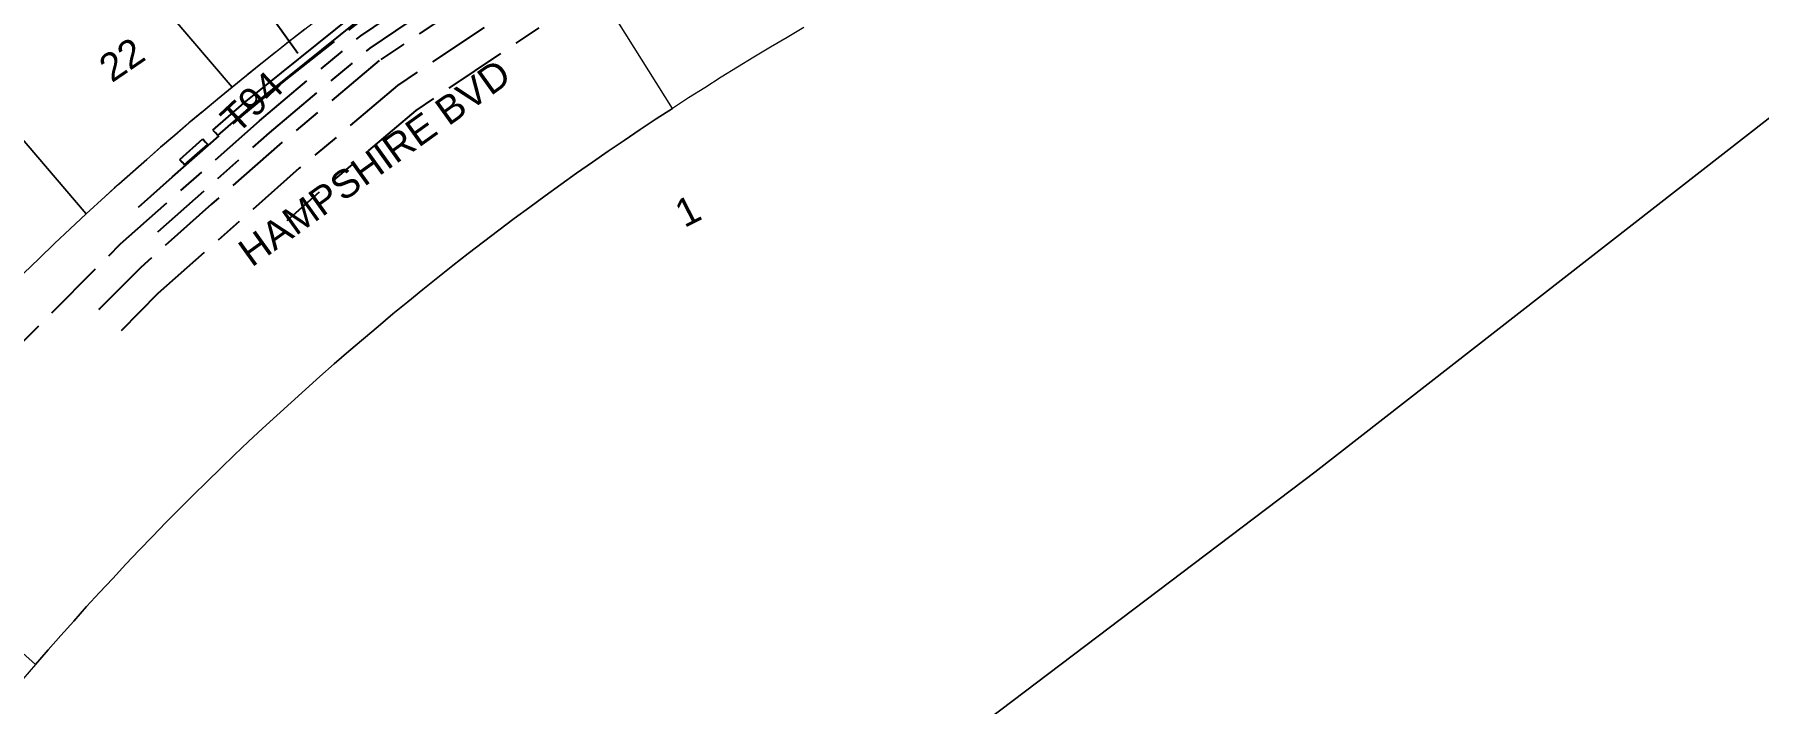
# Model space of a CAD drawing. Header units: metres. Extents: x 289087 to 291245, y 6227587 to 6229773.
# Drawn here: x 290442 to 290553.4, y 6228235.9 to 6228279.1 of the extents above; entities that cross this region are included whole.
import ezdxf

# ---------------------------------------------------------------- set-up
doc = ezdxf.new("R2010")
doc.units = ezdxf.units.M
doc.linetypes.add('Cable Exist UG', pattern=[8.2, 4, -1.2, 1.8, -1.2])
for name, color, linetype in [('_User Ducts Config', 7, 'Continuous'), ('Duct_SP_EXT', 7, 'Continuous'), ('Mains_HV_EXT', 7, 'Continuous'), ('Mains_LV_EXT', 7, 'Continuous')]:
    doc.layers.add(name, color=color, linetype=linetype)
doc.layers.add('Cadastre Land Parcels_SP_EXT', color=9, linetype='Continuous', lineweight=5)
doc.layers.add('Cadastre Roads_SP_EXT', color=9, linetype='Continuous', lineweight=5)
doc.styles.get("Standard").update_dxf_attribs({"font": 'arial.ttf'})

msp = doc.modelspace()

# ---------------------------------------------------------------- linework, layer by layer
at = {"layer": '_User Ducts Config'}
msp.add_lwpolyline([(290456.65, 6228284.27), (290456.65, 6228281.16), (290459, 6228277.89)], dxfattribs=at)
at = {"layer": 'Cadastre Land Parcels_SP_EXT', "linetype": 'Continuous'}
for points in [[(290455.67, 6228276.43), (290456.61, 6228277.19), (290457.55, 6228277.94), (290458.49, 6228278.69), (290459.44, 6228279.43), (290460.4, 6228280.16), (290461.36, 6228280.89), (290462.32, 6228281.61), (290463.29, 6228282.32), (290464.66, 6228283.32), (290452.23, 6228299.71), (290447.39, 6228306.1), (290439.91, 6228301.92), (290434.77, 6228299.05), (290454.75, 6228275.68), (290455.67, 6228276.43)], [(290446.54, 6228268.61), (290447.43, 6228269.42), (290448.33, 6228270.22), (290449.23, 6228271.01), (290450.13, 6228271.8), (290451.05, 6228272.59), (290451.96, 6228273.37), (290452.88, 6228274.14), (290453.81, 6228274.91), (290454.75, 6228275.68), (290434.77, 6228299.05), (290429.46, 6228294.51), (290425.28, 6228290.97), (290445.31, 6228267.49), (290446.54, 6228268.61)], [(290437.33, 6228259.72), (290438.3, 6228260.71), (290439.29, 6228261.7), (290440.28, 6228262.68), (290441.27, 6228263.65), (290442.27, 6228264.62), (290443.28, 6228265.58), (290444.29, 6228266.54), (290445.31, 6228267.49), (290425.28, 6228290.97), (290419.77, 6228286.27), (290416.33, 6228282.18), (290423.69, 6228273.56), (290436.35, 6228258.73), (290437.33, 6228259.72)]]:
    msp.add_lwpolyline(points, close=True, dxfattribs=at)
for points in [[(290592.1, 6228303.33), (290524.72, 6228250.8), (290484.85, 6228220.64)], [(290484.85, 6228220.64), (290524.72, 6228250.8), (290592.1, 6228303.33)], [(290491.69, 6228279.53), (290490.61, 6228278.9), (290489.54, 6228278.26), (290488.47, 6228277.62), (290487.41, 6228276.97), (290486.35, 6228276.32), (290485.29, 6228275.65), (290484.24, 6228274.99), (290483.2, 6228274.31), (290482.16, 6228273.63), (290481.12, 6228272.94), (290480.08, 6228272.24), (290479.05, 6228271.54), (290478.03, 6228270.83), (290477.01, 6228270.12), (290475.99, 6228269.39), (290474.98, 6228268.67), (290473.98, 6228267.93), (290472.98, 6228267.19), (290471.98, 6228266.44), (290470.99, 6228265.69), (290470, 6228264.93), (290469.02, 6228264.16), (290468.04, 6228263.39), (290467.07, 6228262.61), (290466.11, 6228261.82), (290465.14, 6228261.03), (290464.19, 6228260.23), (290463.24, 6228259.43), (290462.29, 6228258.62), (290461.35, 6228257.8), (290460.41, 6228256.98), (290459.48, 6228256.15), (290458.56, 6228255.32), (290457.64, 6228254.48), (290456.72, 6228253.63), (290455.81, 6228252.78), (290454.91, 6228251.92), (290454.01, 6228251.06), (290453.12, 6228250.19), (290452.23, 6228249.32), (290451.35, 6228248.44), (290450.47, 6228247.55), (290449.6, 6228246.66), (290448.74, 6228245.76), (290447.88, 6228244.86), (290447.03, 6228243.95), (290446.18, 6228243.04), (290445.34, 6228242.12), (290444.51, 6228241.19), (290443.68, 6228240.26), (290442.85, 6228239.33), (290442.04, 6228238.39), (290441.23, 6228237.44)]]:
    msp.add_lwpolyline(points, dxfattribs=at)
at = {"layer": 'Cadastre Roads_SP_EXT', "linetype": 'Continuous'}
for points in [[(290428.68, 6228250.34), (290442.04, 6228238.39), (290442.85, 6228239.33), (290442.85, 6228239.33), (290443.68, 6228240.26), (290444.51, 6228241.19), (290445.34, 6228242.12), (290446.18, 6228243.04), (290447.03, 6228243.95), (290447.88, 6228244.86), (290448.74, 6228245.76), (290449.6, 6228246.66), (290450.47, 6228247.55), (290451.35, 6228248.44), (290452.23, 6228249.32), (290453.12, 6228250.19), (290454.01, 6228251.06), (290454.91, 6228251.92), (290455.81, 6228252.78), (290456.72, 6228253.63), (290457.64, 6228254.48), (290458.56, 6228255.32), (290459.48, 6228256.15), (290460.41, 6228256.98), (290461.35, 6228257.8), (290462.29, 6228258.62), (290463.24, 6228259.43), (290464.19, 6228260.23), (290465.14, 6228261.03), (290466.11, 6228261.82), (290467.07, 6228262.61), (290468.04, 6228263.39), (290469.02, 6228264.16), (290470, 6228264.93), (290470.99, 6228265.69), (290471.98, 6228266.44), (290472.98, 6228267.19), (290473.98, 6228267.93), (290474.98, 6228268.67), (290475.99, 6228269.39), (290477.01, 6228270.12), (290478.03, 6228270.83), (290479.05, 6228271.54), (290480.08, 6228272.24), (290481.12, 6228272.94), (290482.16, 6228273.63), (290483.2, 6228274.31), (290473.67, 6228289.5)], [(290459.44, 6228279.43), (290458.66, 6228278.81), (290458.49, 6228278.69), (290457.67, 6228278.04), (290457.55, 6228277.94), (290456.69, 6228277.26), (290456.61, 6228277.19), (290455.72, 6228276.47), (290455.67, 6228276.43), (290454.75, 6228275.68), (290453.81, 6228274.91), (290453.78, 6228274.89), (290452.88, 6228274.14), (290452.82, 6228274.09), (290451.96, 6228273.37), (290451.86, 6228273.29), (290451.05, 6228272.59), (290450.91, 6228272.48), (290450.13, 6228271.8), (290449.96, 6228271.66), (290449.23, 6228271.01), (290448.33, 6228270.22), (290447.43, 6228269.42), (290447.15, 6228269.17), (290446.54, 6228268.61), (290445.31, 6228267.49), (290444.29, 6228266.54), (290443.28, 6228265.58), (290442.27, 6228264.62), (290441.27, 6228263.65)]]:
    msp.add_lwpolyline(points, dxfattribs=at)
at = {"layer": 'Duct_SP_EXT'}
for p, q in [((290455.52, 6228274.68), (290462.65, 6228280.41)), ((290455.83, 6228274.31), (290462.95, 6228280.04)), ((290453.51, 6228272.91), (290455.52, 6228274.68)), ((290453.82, 6228272.55), (290455.83, 6228274.31)), ((290455.52, 6228274.68), (290455.68, 6228274.49)), ((290455.83, 6228274.31), (290455.68, 6228274.49)), ((290453.51, 6228272.91), (290453.67, 6228272.73)), ((290451.36, 6228271.02), (290452.86, 6228272.34)), ((290451.67, 6228270.66), (290453.17, 6228271.98)), ((290452.86, 6228272.34), (290453.01, 6228272.16)), ((290453.17, 6228271.98), (290453.01, 6228272.16)), ((290453.82, 6228272.55), (290453.67, 6228272.73)), ((290451.36, 6228271.02), (290451.52, 6228270.84)), ((290451.67, 6228270.66), (290451.52, 6228270.84))]:
    msp.add_line(p, q, dxfattribs=at)
at = {"layer": 'Mains_HV_EXT', "linetype": 'Cable Exist UG'}
for points in [[(290385.21, 6228302.2), (290388.13, 6228299.22), (290379.49, 6228289.86), (290379.7, 6228284.51), (290381.71, 6228280.59), (290381.71, 6228280.59), (290408.05, 6228258.52), (290421.97, 6228246.7), (290430.06, 6228247.41), (290437.31, 6228255.31), (290437.31, 6228255.31), (290447.54, 6228265.56), (290456.52, 6228273.51), (290463.06, 6228279.01), (290463.06, 6228279.01), (290476, 6228287.68), (290497.56, 6228299.33), (290502.21, 6228301.64), (290508.07, 6228304.2), (290521.65, 6228309.46), (290527.32, 6228311.48), (290534.81, 6228313.49), (290541.6, 6228315.33), (290555.77, 6228318.1)], [(290555.22, 6228315.91), (290541.9, 6228313.16), (290535.24, 6228311.35), (290526.94, 6228308.99), (290522.09, 6228307.47), (290517.23, 6228305.58), (290511.83, 6228303.56), (290507.55, 6228301.89), (290502.1, 6228299.53), (290497.39, 6228297.17), (290488.34, 6228292.36), (290476.98, 6228285.93), (290464.25, 6228277.4), (290457.8, 6228271.97), (290453.41, 6228268.12), (290448.84, 6228264.03), (290446.17, 6228261.36), (290446.12, 6228261.31)], [(290554.25, 6228313.72), (290541.96, 6228311.27), (290535, 6228309.4), (290526.65, 6228306.95), (290518.72, 6228304.05), (290508.91, 6228300.27), (290503.19, 6228297.79), (290498.24, 6228295.46), (290477.83, 6228284.12), (290465.44, 6228275.79), (290459.09, 6228270.44), (290449.95, 6228262.35), (290447.57, 6228259.94)], [(290556.06, 6228312.1), (290541.81, 6228309.14), (290535.34, 6228307.38), (290525.98, 6228304.49), (290521.8, 6228303.19), (290510, 6228298.5), (290502.71, 6228295.42), (290498.02, 6228293.07), (290478.89, 6228282.42), (290466.62, 6228274.18), (290460.38, 6228268.9), (290458.28, 6228267.05)]]:
    msp.add_lwpolyline(points, dxfattribs=at)
at = {"layer": 'Mains_LV_EXT', "linetype": 'Cable Exist UG'}
for points in [[(290449.94, 6228266.34), (290457.16, 6228272.74), (290463.66, 6228278.2), (290476.24, 6228286.66), (290477.55, 6228287.42), (290477.55, 6228287.42), (290478.27, 6228290.06), (290494.12, 6228298.51), (290497.03, 6228297.88), (290501.88, 6228300.36), (290508.89, 6228303.44), (290520.54, 6228307.96), (290521.02, 6228310.27)], [(290448.69, 6228267.93), (290450.9, 6228269.89), (290450.9, 6228269.89), (290455.37, 6228273.82), (290458.21, 6228276.15), (290463.56, 6228280.36)]]:
    msp.add_lwpolyline(points, dxfattribs=at)

# ---------------------------------------------------------------- texts
at = {"layer": 'Cadastre Land Parcels_SP_EXT'}
for s, rotation, p in [('22', 34.439, (290446.97, 6228275.93)), ('1', 26.9095, (290483.97, 6228266.57))]:
    msp.add_text(s, height=1.8, rotation=rotation, dxfattribs=at).set_placement(p)
at = {"layer": 'Cadastre Roads_SP_EXT'}
msp.add_text('HAMPSHIRE BVD', height=1.8, rotation=35.647, dxfattribs=at).set_placement((290456.01, 6228264.01))
at = {"layer": 'Mains_LV_EXT'}
msp.add_text('T94', height=1.8, rotation=43.196, dxfattribs=at).set_placement((290455.06, 6228272.58))

doc.saveas('drawing.dxf')
